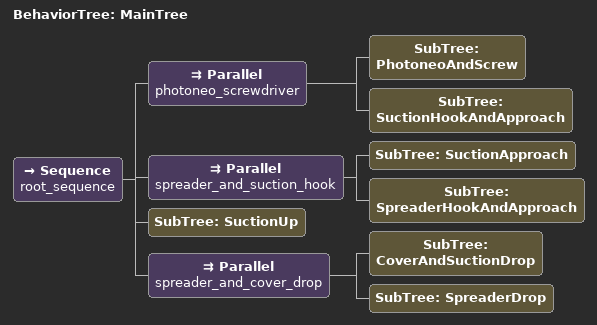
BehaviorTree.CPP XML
<root BTCPP_format="4" >
    <!-- Include subtrees files -->
     <include path="./subtree_photoneo_scan.xml" />
     <include path="./subtree_photoneo_drop.xml" />
     <include path="./subtree_screwdriver_hook.xml" />
     <include path="./subtree_unscrew.xml" />
     <include path="./subtree_screwdriver_drop.xml" />
     <include path="./subtree_spreader_hook_and_approach.xml" />
     <include path="./subtree_suction_hook_and_approach.xml" />
     <include path="./subtree_suction_up.xml" />
     <include path="./subtree_cover_and_suction_drop.xml" />
     <include path="./subtree_spreader_drop.xml" />
    <include path="./subtree_suction_approach.xml" />
    <include path="./subtree_photoneo_and_screw.xml" />
    <include path="./subtree_omron.xml" />

    <!-- Main tree -->
     <BehaviorTree ID="MainTree"> <!--DO NOT CHANGE -->
        <Sequence name="root_sequence">
          <!--kuka -->

          <Parallel name="photoneo_screwdriver">
            <!-- kuka -->
            <SubTree ID="PhotoneoAndScrew"/>
           <!-- comau -->
            <SubTree ID="SuctionHookAndApproach"/>
          </Parallel>

           <Parallel name="spreader_and_suction_hook">
           <!-- comau -->
            <SubTree ID="SuctionApproach"/>
            <!-- kuka -->
            <SubTree ID="SpreaderHookAndApproach"/>
          </Parallel>

          <!-- comau -->
          <SubTree ID="SuctionUp"/>

          <Parallel name="spreader_and_cover_drop">
          <!-- comau -->
            <SubTree ID="CoverAndSuctionDrop"/>
            <!-- kuka -->
            <SubTree ID="SpreaderDrop"/>
          </Parallel>

        </Sequence>
     </BehaviorTree>
 </root>
